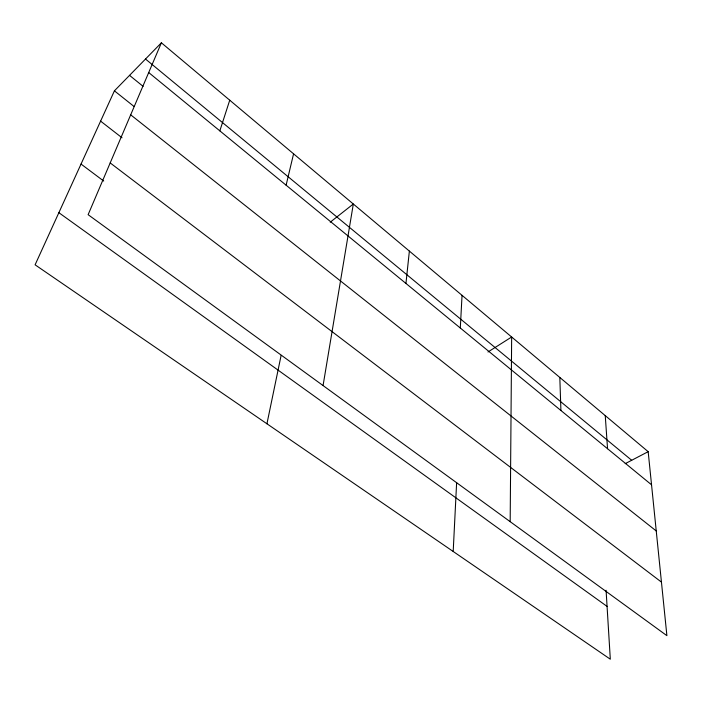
<?xml version="1.0" encoding="UTF-8"?>
<svg xmlns="http://www.w3.org/2000/svg" width="702" height="702" viewBox="0 0 702 702"><rect width="100%" height="100%" fill="white"/><g stroke="black" fill="none" stroke-linecap="round" stroke-linejoin="round"><path stroke-width="1.05" d="M510.178 521.665L511.653 337.004L487.995 351.974M453.194 551.482L456.633 482.625M460.301 328.01L462.048 295.34M405.949 283.45L409.371 251.088M323.069 385.565L353.325 204.01L330.238 222.183M266.935 423.78L281.125 355.37M286.109 185.196L293.576 153.826M219.831 130.862L229.738 100.202M161.39 42.796L88.127 214.68L666.9 635.661L648.174 451.676L161.39 42.796L114.417 90.839L35.1 264.821L610.31 659.204L606.08 590.277M625.219 463.662L648.174 451.676M58.863 212.688L607.072 606.405M81.037 164.066L103.703 181.046M110.188 162.917L661.451 582.107M100.605 121.13L122.025 137.776M130.686 114.83L656.247 530.966M114.417 90.839L134.082 106.52M129.545 75.368L143.111 86.364M148.71 72.543L651.553 484.81M145.507 59.038L631.695 460.275M605.247 415.619L607.555 448.745M559.819 377.457L560.916 410.503"/></g></svg>
